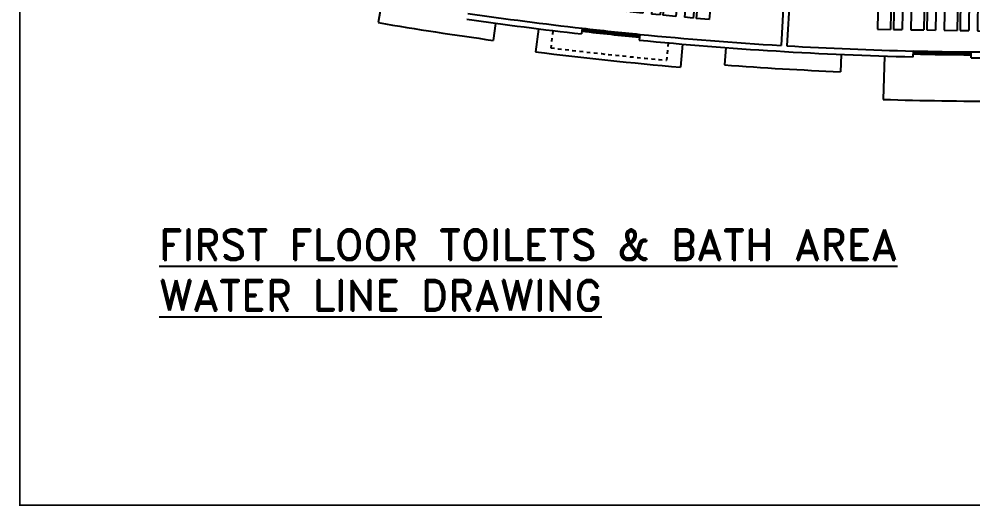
# Model space of a CAD drawing. Header units: metres. Extents: x 159409 to 239023, y 50504 to 95165.
# Drawn here: x 200061 to 203357, y 73285 to 74967 of the extents above; entities that cross this region are included whole.
import ezdxf

# ---------------------------------------------------------------- set-up
doc = ezdxf.new("R2010")
doc.units = ezdxf.units.M
doc.header["$MEASUREMENT"] = 0
doc.linetypes.add('HIDDEN', pattern=[0.125, 0.0625, -0.0625])
doc.layers.add('FURN', color=8, linetype='Continuous', lineweight=5)
doc.styles.get("Standard").update_dxf_attribs({"font": 'times.ttf', "height": 18})

# ---------------------------------------------------------------- blocks, each defined once
blk = doc.blocks.new('fgds')
at = {"color": 253, "ltscale": 8}
for p, q in [((-348.363, -122.88), (-346.363, -122.88)), ((-348.363, -122.88), (-348.363, -123.33)), ((-346.363, -122.88), (-346.363, -123.33)), ((-348.363, -123.33), (-346.363, -123.33)), ((-348.363, -123.43), (-346.363, -123.43)), ((-348.363, -123.43), (-348.363, -123.73)), ((-346.363, -123.43), (-346.363, -123.73)), ((-348.363, -123.73), (-346.363, -123.73))]:
    blk.add_line(p, q, dxfattribs=at)
blk = doc.blocks.new('rser')
at = {"color": 2}
for p in [(-0.986, 6.93, 9945.752), (-0.986, 5.78, 9945.752), (-0.986, 4.63, 9945.752), (-0.986, 3.48, 9945.752)]:
    blk.add_blockref('fgds', p, dxfattribs=at)
blk = doc.blocks.new('A$C16F118AB')
for points in [[(0.37, 0.768), (0.37, 0.768), (0.374, 0.77), (0.374, 0.774), (0.372, 0.778), (0.364, 0.785), (0.354, 0.791), (0.344, 0.795), (0.333, 0.799), (0.321, 0.801), (0.307, 0.801), (0.283, 0.797), (0.248, 0.791), (0.205, 0.783), (0.181, 0.776), (0.156, 0.77), (0.132, 0.762), (0.106, 0.752), (0.081, 0.74), (0.057, 0.728), (0.032, 0.714), (0.008, 0.697), (0, 0.691), (0, 0.683), (0.006, 0.671), (0.018, 0.659), (0.035, 0.646), (0.049, 0.64), (0.063, 0.636), (0.075, 0.638), (0.096, 0.648), (0.116, 0.659), (0.136, 0.669), (0.156, 0.679), (0.179, 0.689), (0.199, 0.699), (0.222, 0.709), (0.244, 0.72), (0.287, 0.738), (0.321, 0.752), (0.35, 0.762), (0.37, 0.768)], [(0.565, 0.547), (0.565, 0.547), (0.559, 0.559), (0.553, 0.573), (0.545, 0.585), (0.539, 0.598), (0.53, 0.612), (0.524, 0.624), (0.516, 0.636), (0.51, 0.648), (0.504, 0.661), (0.496, 0.675), (0.488, 0.687), (0.482, 0.699), (0.474, 0.712), (0.465, 0.724), (0.457, 0.736), (0.449, 0.748), (0.439, 0.758), (0.429, 0.764), (0.417, 0.768), (0.402, 0.766), (0.354, 0.748), (0.303, 0.728), (0.256, 0.707), (0.207, 0.685), (0.159, 0.661), (0.112, 0.638), (0.065, 0.614), (0.02, 0.588), (0.012, 0.579), (0.006, 0.569), (0.006, 0.555), (0.01, 0.539), (0.014, 0.526), (0.02, 0.512), (0.024, 0.498), (0.03, 0.484), (0.037, 0.472), (0.043, 0.457), (0.049, 0.443), (0.055, 0.429), (0.063, 0.415), (0.069, 0.4), (0.077, 0.384), (0.085, 0.37), (0.093, 0.354), (0.1, 0.339), (0.108, 0.323), (0.116, 0.309), (0.134, 0.276), (0.15, 0.246), (0.167, 0.215), (0.183, 0.187), (0.199, 0.161), (0.215, 0.136), (0.232, 0.114), (0.246, 0.091), (0.256, 0.081), (0.268, 0.075), (0.28, 0.073), (0.291, 0.075), (0.339, 0.1), (0.386, 0.124), (0.433, 0.15), (0.48, 0.177), (0.524, 0.203), (0.567, 0.232), (0.61, 0.262), (0.652, 0.291), (0.663, 0.301), (0.667, 0.311), (0.667, 0.323), (0.663, 0.337), (0.654, 0.362), (0.644, 0.386), (0.634, 0.411), (0.622, 0.437), (0.61, 0.464), (0.596, 0.492), (0.581, 0.518), (0.565, 0.547)], [(0.634, 0.585), (0.634, 0.585), (0.624, 0.602), (0.614, 0.62), (0.602, 0.64), (0.587, 0.661), (0.573, 0.683), (0.557, 0.707), (0.541, 0.732), (0.524, 0.758), (0.516, 0.766), (0.508, 0.77), (0.496, 0.774), (0.484, 0.774), (0.474, 0.772), (0.467, 0.766), (0.465, 0.76), (0.469, 0.752), (0.476, 0.74), (0.484, 0.728), (0.49, 0.716), (0.498, 0.703), (0.506, 0.691), (0.512, 0.679), (0.52, 0.667), (0.526, 0.655), (0.534, 0.642), (0.541, 0.63), (0.549, 0.618), (0.555, 0.606), (0.563, 0.594), (0.569, 0.581), (0.575, 0.569), (0.581, 0.557), (0.587, 0.545), (0.596, 0.533), (0.602, 0.52), (0.608, 0.508), (0.614, 0.496), (0.62, 0.484), (0.626, 0.47), (0.632, 0.457), (0.638, 0.445), (0.642, 0.433), (0.648, 0.419), (0.654, 0.407), (0.661, 0.392), (0.667, 0.38), (0.673, 0.366), (0.679, 0.354), (0.685, 0.348), (0.691, 0.346), (0.699, 0.348), (0.707, 0.354), (0.715, 0.364), (0.717, 0.376), (0.72, 0.386), (0.717, 0.396), (0.711, 0.411), (0.705, 0.427), (0.699, 0.441), (0.693, 0.453), (0.687, 0.468), (0.683, 0.48), (0.677, 0.492), (0.673, 0.502), (0.669, 0.512), (0.663, 0.524), (0.658, 0.535), (0.652, 0.545), (0.648, 0.555), (0.642, 0.565), (0.638, 0.575), (0.634, 0.585)], [(0.638, 0.262), (0.63, 0.256), (0.622, 0.248), (0.612, 0.24), (0.598, 0.23), (0.583, 0.22), (0.567, 0.209), (0.549, 0.197), (0.528, 0.185), (0.508, 0.173), (0.488, 0.159), (0.465, 0.146), (0.445, 0.134), (0.425, 0.124), (0.404, 0.112), (0.386, 0.102), (0.366, 0.091), (0.356, 0.081), (0.35, 0.069), (0.346, 0.053), (0.346, 0.033), (0.35, 0.016), (0.356, 0.004), (0.366, 0), (0.376, 0.002), (0.402, 0.014), (0.427, 0.026), (0.451, 0.041), (0.476, 0.055), (0.498, 0.069), (0.518, 0.083), (0.539, 0.1), (0.557, 0.116), (0.573, 0.132), (0.589, 0.148), (0.602, 0.161), (0.614, 0.173), (0.624, 0.183), (0.63, 0.191), (0.636, 0.197), (0.638, 0.203), (0.642, 0.213), (0.644, 0.226), (0.646, 0.238), (0.646, 0.248), (0.646, 0.256), (0.644, 0.262), (0.64, 0.264), (0.638, 0.262)]]:
    blk.add_lwpolyline(points)
blk = doc.blocks.new('vgfsdr')
at = {"layer": 'FURN'}
for p, q in [((-347.094, -114.279, 9945.752), (-348.721, -114.469, 9945.752)), ((-346.997, -114.933, 9945.752), (-347.071, -114.297, 9945.752)), ((-348.738, -114.483, 9945.752), (-348.739, -114.492, 9945.752)), ((-348.739, -114.492, 9945.752), (-348.665, -115.127, 9945.752)), ((-348.735, -114.477, 9945.752), (-348.738, -114.483, 9945.752)), ((-348.729, -114.472, 9945.752), (-348.735, -114.477, 9945.752)), ((-348.721, -114.469, 9945.752), (-348.729, -114.472, 9945.752)), ((-347.015, -114.955, 9945.752), (-348.643, -115.145, 9945.752)), ((-347.015, -114.955, 9945.752), (-347.007, -114.952, 9945.752)), ((-347.007, -114.952, 9945.752), (-347.002, -114.948, 9945.752)), ((-347.002, -114.948, 9945.752), (-346.998, -114.941, 9945.752)), ((-346.998, -114.941, 9945.752), (-346.997, -114.933, 9945.752)), ((-348.662, -115.135, 9945.752), (-348.665, -115.127, 9945.752)), ((-348.657, -115.14, 9945.752), (-348.662, -115.135, 9945.752)), ((-348.651, -115.144, 9945.752), (-348.657, -115.14, 9945.752)), ((-348.643, -115.145, 9945.752), (-348.651, -115.144, 9945.752))]:
    blk.add_line(p, q, dxfattribs=at)
blk = doc.blocks.new('556w45')
at = {"color": 2}
blk.add_blockref('vgfsdr', (-0.017, 0.143), dxfattribs=at)
at = {"color": 2, "rotation": 6.647952394738431}
for p in [(-13.293, 40.23), (-16.273, 39.882)]:
    blk.add_blockref('rser', p, dxfattribs=at)
at = {"layer": 'FURN', "rotation": 96.64795239473506}
blk.add_blockref('A$C16F118AB', (-347.408, -114.267, 9945.752), dxfattribs=at)
blk = doc.blocks.new('FEGREGRE')
at = {"color": 20, "ltscale": 10}
for p, q in [((351830.1, 113885.1, 0.4), (351820, 113826.1, 0.4)), ((352225.2, 113822.9, 0.4), (352217.2, 113764.9, 0.4)), ((352374.1, 113803.9, 0.4), (352364.2, 113725.4, 0.4)), ((352871.5, 113752, 0.4), (352864.6, 113672.2, 0.4)), ((353021, 113739.9, 0.4), (353016.5, 113680.1, 0.4)), ((353420.2, 113714.9, 0.4), (353417.8, 113656.5, 0.4)), ((353570.2, 113710.8, 0.8), (353565.5, 113560.9, 0.8))]:
    blk.add_line(p, q, dxfattribs=at)
for centre, radius, start, end in [((353970.3, 126473.1, 0.4), 12828.5, 260.35055, 262.14575), ((353970.3, 126473.1, 0.4), 12848.5, 262.81881, 265.06302), ((353970.3, 126473.1, 0.4), 12828.5, 265.73613, 267.53133), ((353970.4, 126424.6, 0.8), 12870, 268.1974, 271.80135)]:
    blk.add_arc(centre, radius, start, end, dxfattribs=at)

msp = doc.modelspace()

# ---------------------------------------------------------------- linework, layer by layer
at = {"color": 0, "ltscale": 10}
for p, q in [((202735.186, 75574.564, 0.842), (202694.106, 74875.77, 0.842)), ((202755.151, 75573.391, 0.842), (202714.071, 74874.597, 0.842)), ((202007.183, 74935.372, 0.842), (202004.916, 74915.501, 0.842)), ((202206.066, 74914.261, 0.842), (202204.111, 74894.357, 0.842)), ((203151.214, 74836.757, 0.842), (203151.685, 74856.751, 0.842)), ((203351.371, 74833.606, 0.842), (203351.529, 74853.606, 0.842))]:
    msp.add_line(p, q, dxfattribs=at)
at = {"color": 0, "linetype": 'HIDDEN', "ltscale": 200}
for p, q in [((201905.577, 74926.246, 0.842), (201898.428, 74867.656, 0.842)), ((202303.567, 74884.883, 0.842), (202298.178, 74825.223, 0.842))]:
    msp.add_line(p, q, dxfattribs=at)
at = {"color": 6, "const_width": 5.123}
msp.add_lwpolyline([(206807.05, 78029.391), (206807.05, 73287.566), (200063.3, 73287.566), (200063.3, 78029.391)], close=True, dxfattribs=at)
at = {"color": 0, "ltscale": 10}
for centre, radius, start, end in [((203452.237, 87601.708, 0.842), 12768.5, 261.6975856, 263.491482), ((203452.237, 87601.708, 0.842), 12748.5, 261.6975856, 263.491482), ((203452.237, 87601.708, 0.842), 12748.5, 263.491482, 264.3903543), ((203452.237, 87601.708, 0.842), 12758.5, 263.491482, 264.3903543), ((203452.237, 87601.708, 0.842), 12753.5, 263.491482, 264.3903543), ((203452.237, 87601.708, 0.842), 12748.5, 264.3903543, 266.5907074), ((203452.237, 87601.708, 0.842), 12768.5, 264.3903543, 268.6491003), ((203452.237, 87601.708, 0.842), 12748.5, 266.6805937, 268.6491003), ((203451.45, 87551.714, 0.842), 12698.5, 268.6462706, 269.5487942), ((203451.45, 87551.714, 0.842), 12703.5, 268.6468035, 269.5489718), ((203451.45, 87551.714, 0.842), 12708.5, 268.647336, 269.5491492), ((203452.237, 87601.708, 0.842), 12748.5, 269.5473794, 270.4529756), ((203452.237, 87601.708, 0.842), 12768.5, 269.5473794, 270.4522661)]:
    msp.add_arc(centre, radius, start, end, dxfattribs=at)
at = {"color": 0, "linetype": 'HIDDEN', "ltscale": 200}
msp.add_arc((203452.237, 87601.708, 0.842), 12828.5, 263.0431595, 264.8386613, dxfattribs=at)

# ---------------------------------------------------------------- block references
at = {"color": 2, "yscale": 100, "zscale": 100}
for p, xscale, rotation in [((206427.994, 38824.043, -994574.329), 100, 257.8247320963159), ((194999.931, 39469.636, -994574.329), -100, 95.7078992461249)]:
    msp.add_blockref('556w45', p, dxfattribs=dict(at, xscale=xscale, rotation=rotation))
at = {"color": 1}
msp.add_blockref('FEGREGRE', (-150518.101, -38871.371, 0.421), dxfattribs=at)

# ---------------------------------------------------------------- texts
at = {"color": 232, "linetype": 'ByBlock', "insert": (200544.754, 74239.786), "char_height": 105, "attachment_point": 1}
msp.add_mtext_dynamic_manual_height_columns('{\\Fromand|c0;\\L\\C0;FIRST FLOOR TOILETS & BATH AREA \\PWATER LINE DRAWING}', width=4145.48349, gutter_width=12.5, heights=[0], dxfattribs=at)

doc.saveas('drawing.dxf')
